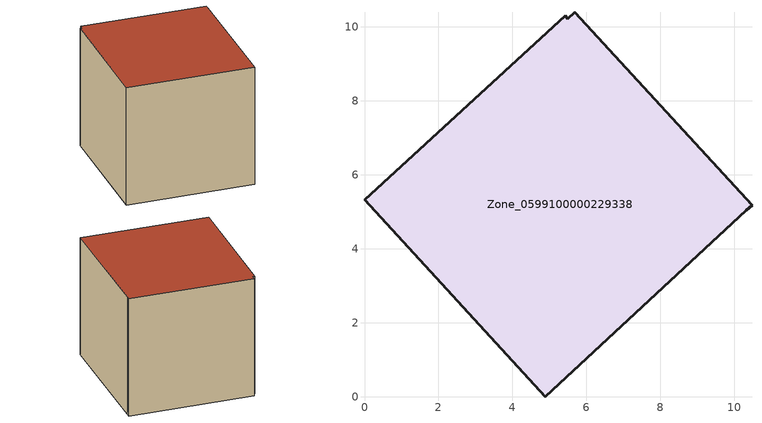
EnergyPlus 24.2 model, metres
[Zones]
Zone_0599100000229338
 floor ground (C_G): 4.89,0 0,5.32 5.43,10.3 5.5,10.22 5.69,10.39 10.47,5.18 10.32,5.04 z0
 wall outside (C_F): 10.32,5.04 10.47,5.18 5.69,10.39 5.5,10.22 5.43,10.3 0,5.32 4.89,0 10.32,5.04 z0:7
 roof outside (C_R): 4.89,0 10.32,5.04 10.47,5.18 5.69,10.39 5.5,10.22 5.43,10.3 0,5.32 z7
[BUILDING]
Pand.0599100000229338: North Axis=0; Terrain=City; Loads Convergence Tolerance Value=0.04; Temperature Convergence Tolerance Value=0.4; Solar Distribution=FullExterior; Maximum Number of Warmup Days=25; Minimum Number of Warmup Days=1
[Site:Location]
Rotterdam.The.Hague.AP_ZH_NLD Design_Conditions: Latitude=51.96; Longitude=4.45; Time Zone=1; Elevation=-4.5
[SITE:GROUNDTEMPERATURE:BUILDINGSURFACE]
18, 18, 18, 18, 18, 18, 18, 18, 18, 18, 18, 18
[MATERIAL] Thermal Absorptance=0.9; Solar Absorptance=0.7; Visible Absorptance=0.7
Name | Roughness | Thickness | Conductivity | Density | Specific Heat
G.TI.1975-1991 | MediumSmooth | 0.15 | 0.288461 | 540 | 1210
F.TI.1975-1991 | Rough | 0.3 | 0.230769 | 1920 | 840
R.TI.1975-1991 | MediumRough | 0.2 | 0.153846 | 1500 | 1000
[CONSTRUCTION]
C_G: G.TI.1975-1991
C_F: F.TI.1975-1991
C_R: R.TI.1975-1991
[ZONE]
Zone_0599100000229338: Type=1; Multiplier=1; Ceiling Height=Autocalculate; Volume=Autocalculate; Floor Area=autocalculate; Part of Total Floor Area=Yes
[ZONEINFILTRATION:DESIGNFLOWRATE]
Infil_Zone_0599100000229338: Zone or ZoneList or Space or SpaceList=Zone_0599100000229338; Schedule=AlwaysOn; Design Flow Rate Calculation Method=Flow/Area; Flow Rate per Floor Area=0.003; Constant Term Coefficient=1; Temperature Term Coefficient=0; Velocity Term Coefficient=0; Velocity Squared Term Coefficient=0
[HVACTEMPLATE:ZONE:IDEALLOADSAIRSYSTEM]
Zone_0599100000229338: Maximum Heating Supply Air Temperature=50; Minimum Cooling Supply Air Temperature=13; Maximum Heating Supply Air Humidity Ratio=0.0156; Minimum Cooling Supply Air Humidity Ratio=0.0077; Heating Limit=NoLimit; Cooling Limit=NoLimit; Dehumidification Control Type=ConstantSensibleHeatRatio; Cooling Sensible Heat Ratio=0.7; Dehumidification Setpoint=60; Humidification Control Type=None; Humidification Setpoint=30; Outdoor Air Method=None; Outdoor Air Flow Rate per Person=0.00944; Outdoor Air Flow Rate per Zone Floor Area=0; Outdoor Air Flow Rate per Zone=0; Demand Controlled Ventilation Type=None; Outdoor Air Economizer Type=NoEconomizer; Heat Recovery Type=None; Sensible Heat Recovery Effectiveness=0.7; Latent Heat Recovery Effectiveness=0.65
[ZONECONTROL:THERMOSTAT]
ThermostatControl_Zone_0599100000229338: Zone or ZoneList=Zone_0599100000229338; Control Type Schedule=DualSetpointControlType; Control 1=Thermostat_Zone_0599100000229338; Temperature Difference Between Cutout And Setpoint=0
[THERMOSTATSETPOINT:DUALSETPOINT]
Thermostat_Zone_0599100000229338: Heating Setpoint Temperature Schedule=HeatingSetpoint_Zone_0599100000229338; Cooling Setpoint Temperature Schedule=CoolingSetpoint_Zone_0599100000229338
[SCHEDULE:COMPACT]
HeatingSetpoint_Zone_0599100000229338: Through: 12/31, For: AllDays, Until: 24:00, 21
CoolingSetpoint_Zone_0599100000229338: Through: 12/31, For: AllDays, Until: 24:00, 24
DualSetpointControlType: Through: 12/31, For: AllDays, Until: 24:00, 4
AlwaysOn: Through: 12/31, For: AllDays, Until: 24:00, 1
